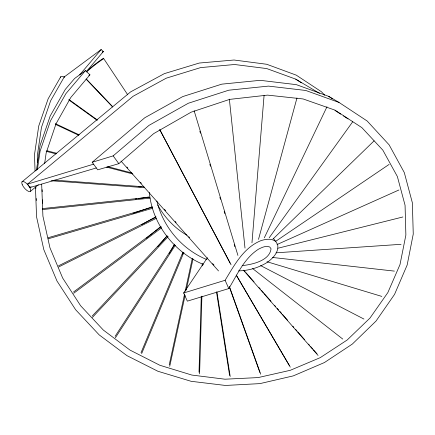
<?xml version="1.0" encoding="UTF-8"?>
<svg xmlns="http://www.w3.org/2000/svg" width="435" height="435" viewBox="0 0 435 435"><rect width="100%" height="100%" fill="white"/><g stroke="black" fill="none" stroke-linecap="round" stroke-linejoin="round"><path stroke-width="0.65" d="M199.007 372.208L201.269 296.333M202.183 265.85L202.242 263.817M199.589 373.855L201.916 296.126M202.846 265.035L202.889 263.686M251.968 242.79L264.078 95.444M44.631 163.603L46.153 152.995L56.044 123.763L70.791 97.494L89.931 74.815L85.456 70.617L74.602 78.485L65.304 89.398L50.215 115.933L40.085 145.469L36.442 170.259M37.366 169.693L40.08 151.201L50.476 120.848L65.946 93.585L85.456 70.617M169.242 364.78L184.57 294.065M185.141 291.423L192.308 258.385M169.71 366.368L185.098 295.414M186.251 290.107L193.009 258.945M258.499 239.402L296.974 97.946M182.232 254.731L182.923 252.817M141.027 352.693L182.852 252.398M141.647 353.617L183.913 252.3M264.328 237.793L326.979 106.776M60.737 76.794L48.116 98.881L38.748 125.96L34.468 154.811L35.056 170.944M169.226 253.502L170.254 251.751M170.933 250.582L174.691 244.149M207.408 257.71L183.635 292.994L187.349 301.145L228.799 288.568C237.282 274.626 244.171 258.357 258.45 249.206C261.881 247.482 265.916 245.296 269.776 247.015L271.059 248.82C269.51 260.875 252.115 264.545 242.154 265.627M183.635 292.994L225.107 280.287C234.351 265.149 243.551 247.689 260.935 240.637C265.758 239.109 271.473 238.119 275.763 241.512L277.693 244.693C279.004 252.148 272.984 258.172 267.492 262.229C258.874 267.704 248.728 270.668 238.532 270.885M115.123 336.293L174.506 244.644M115.384 337.772L175.376 245.199M269.2 237.771L352.714 121.762M86.299 71.666L103.312 51.586L101.159 49.547L64.119 77.038L64.315 76.805L50.629 100.79L41.455 127.466L37.279 155.888L37.53 162.663M79.654 74.858L101.159 49.547M157.747 246.672L167.024 235.824M92.242 316.006L167.268 236.02M92.427 317.387L168.187 236.629M272.935 239.087L374.089 140.848M35.453 186.952L36.545 216.777L43.815 249.641L56.974 280.994L75.63 309.742L99.202 334.901L126.928 355.629L157.894 371.256L191.106 381.299L225.482 385.453L259.912 383.621L293.266 375.889L324.434 362.545L352.355 344.047L376.03 321.052L394.561 294.375L407.171 264.997L413.25 234.052L412.364 202.797L404.305 172.592L389.129 144.85L367.167 121.012L339.055 102.459L328.67 96.352L296.311 84.646L260.19 80.323L221.779 84.151L182.727 96.586L144.822 117.722L92.182 162.282L97.701 169.835L118.826 163.669L153.718 133.599L191.117 112.186L229.658 99.381L267.552 95.118L303.141 98.962L334.972 110.131L361.849 127.607L382.854 150.178L397.367 176.523L405.061 205.266L405.877 235.052L399.999 264.567L387.841 292.603L369.989 318.061L347.179 340.001L320.285 357.624L290.259 370.305L258.129 377.585L224.966 379.206L191.851 375.062L159.862 365.269L130.038 350.115L103.345 330.062L80.638 305.767L62.656 278.036L49.96 247.809L42.918 216.146L41.673 184.163M92.182 162.282L113.171 155.871L149.004 125.362L188.317 103.247L228.756 90.203L268.471 86.103L305.74 90.464L339.055 102.459M30.564 191.275L38.362 184.744M319.546 93.351L295.713 79.137L266.726 68.567L234.59 64.51L200.622 67.599L166.279 78.169L133.11 96.26L27.47 184.146L30.004 187.534L31.048 186.664M21.962 181.884L130.63 91.877L164.359 73.635L199.263 63.042L234.035 60.014L266.753 64.277L296.273 75.157L321.47 91.774L324.722 95.243M146.399 238.277L160.564 226.695M73.558 291.977L161.227 226.744M73.662 293.277L161.673 227.788M88.838 75.592L89.931 74.815M275.366 241.534L389.113 164.414M141.728 224.629L155.964 216.701M58.573 265.796L155.877 217.31M58.616 266.992L156.301 218.316M277.019 244.552L398.906 189.992M132.974 213.395L152.239 206.794M27.47 184.146L93.563 164.174M30.004 187.534L96.325 167.948M48.133 237.733L152.419 207.239M48.144 238.82L152.179 208.392M277.927 248.233L402.875 216.973M135.459 199.029L136.797 198.822M138.14 198.621L148.857 196.979M42.576 208.577L149.722 197.207M42.565 209.55L150.118 198.132M276.035 252.817L401.07 244.318M138.58 186.751L141.299 186.827M54.478 180.123L143.898 186.784M51.058 180.732L144.3 187.67M272.587 257.471L394.393 271.114M46.817 150.711L56.626 153.278M107.657 166.632L131.865 172.967M46.181 151.304L56.028 153.876M106.57 167.1L132.827 173.967M266.992 261.729L381.838 296.42M203.107 264.339C174.13 252.289 152.168 223.9 149.341 192.439M206.891 259.603C182.173 249.511 163.038 226.994 156.866 201.03M55.31 123.638L79.203 134.861M55.359 124.307L78.719 135.274M260.619 265.589L363.937 319.056M187.028 235.243C174.647 228.217 164.566 217.44 157.698 205.016M334.977 110.419L340.67 114.117M343.514 115.966L348.071 118.929M295.713 79.137L301.341 82.829M328.67 96.352L332.579 98.93M69.149 99.658L97.201 119.842M68.681 99.832L97.201 120.354M252.626 268.558L342.753 339.061M86.386 79.099L112.605 106.602M86.054 79.094L112.66 107.005M126.933 167.029L127.836 168.046M140.461 182.27L141.364 183.287M164.365 209.208L165.719 210.73M175.191 221.404L176.093 222.421M188.725 236.645L189.622 237.662M212.628 263.583L213.982 265.105M120.973 161.048L218.528 270.945M243.763 270.162L245.106 271.696M245.998 272.712L254.035 281.891M258.95 287.502L260.288 289.036M261.631 290.564L263.414 292.603M264.306 293.625L271.005 301.276M274.577 305.354L275.475 306.376M277.258 308.415L278.601 309.943M279.939 311.476L281.728 313.515M282.619 314.532L287.53 320.144M292.891 326.266L293.783 327.283M295.572 329.322L296.909 330.856M297.801 331.872L304.5 339.523M308.524 344.112L309.415 345.134M310.753 346.662L312.542 348.701M313.434 349.724L317.006 353.802M243.638 270.456L318.077 355.455M273.343 238.282L275.763 241.512M113.171 155.871L118.826 163.669M86.44 71.427A140.597 137.629 -29.7 0 1 103.454 58.219L127.743 94.819M236.259 275.078L289.34 365.476M236.33 275.252L290.281 367.14M159.835 129.815L230.115 263.11M159.803 129.635L231.077 264.823M103.454 58.219L103.66 58.654A141.049 138.047 -29.7 0 0 86.592 71.9M225.107 280.287L228.799 288.568M229.419 286.524L260.712 374.214M229.381 287.073L259.891 372.545M194.13 110.746L237.929 255.421M199.839 131.239L200.432 133.186M209.855 164.305L210.442 166.252M219.871 197.376L220.458 199.322M224.188 211.638L224.775 213.585M234.204 244.709L234.791 246.656M216.94 291.961L230.202 376.476M216.489 291.934L229.604 375.487M229.365 99.147L245.003 248.097M42.113 189.714L42.19 191.743M42.505 199.855L42.635 203.237M35.828 187.05L35.877 188.398M36.246 198.496L36.322 200.513M60.655 77.74A4.165 1.696 30 0 1 64.44 77.158M103.312 51.586L102.22 52.39L103.312 51.586M22.229 184.663A6.394 2.387 49.6 0 0 30.048 191.634A6.394 2.387 49.6 0 0 26.524 183.423A6.394 2.387 49.6 0 0 22.229 184.663"/></g></svg>
